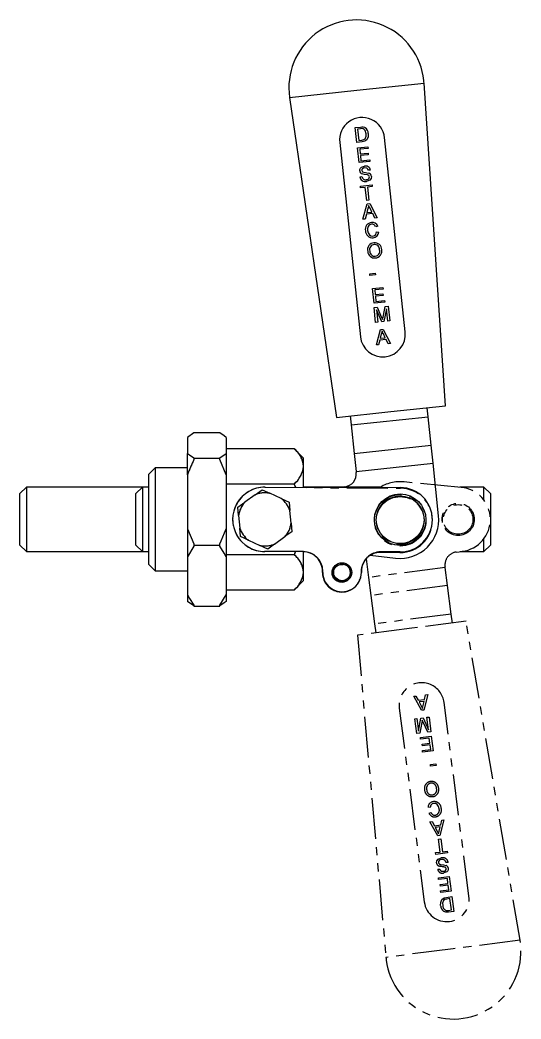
# Model space of a CAD drawing. Extents: x 264 to 533, y -36 to 356.
# Drawn here: x 263.9 to 341.7, y -36 to 119.2 of the extents above; entities that cross this region are included whole.
import ezdxf

# ---------------------------------------------------------------- set-up
doc = ezdxf.new("R2010")
doc.units = 0
doc.header["$MEASUREMENT"] = 0
doc.linetypes.add('PHANTOM', pattern=[12.7, 6.35, -1.27, 1.27, -1.27, 1.27, -1.27])
doc.layers.get('0').update_dxf_attribs({"linetype": 'CONTINUOUS'})

msp = doc.modelspace()

# ---------------------------------------------------------------- linework, layer by layer
at = {"color": 7, "linetype": 'CONTINUOUS'}
for p, q in [((316.19, 108.27), (326.62, 109.38)), ((329.93, 59.27), (326.62, 109.38)), ((305.75, 107.17), (316.19, 108.27)), ((305.75, 107.17), (313.03, 57.47)), ((315.95, 102.48), (316.74, 102.56)), ((316.2, 100.18), (315.95, 102.48)), ((316.77, 102.3), (316.3, 102.25)), ((316.3, 102.25), (316.49, 100.48)), ((323.69, 70.73), (320.49, 100.91)), ((313.53, 100.17), (316.73, 69.99)), ((317.02, 100.27), (316.2, 100.18)), ((316.29, 99.33), (317.91, 99.5)), ((316.53, 97.03), (316.29, 99.33)), ((316.49, 100.48), (316.97, 100.53)), ((317.91, 99.5), (317.93, 99.24)), ((317.93, 99.24), (316.64, 99.1)), ((316.64, 99.1), (316.71, 98.39)), ((316.71, 98.39), (317.92, 98.52)), ((317.95, 98.26), (316.74, 98.13)), ((316.74, 98.13), (316.83, 97.33)), ((317.92, 98.52), (317.95, 98.26)), ((318.21, 97.21), (316.53, 97.03)), ((316.83, 97.33), (318.18, 97.48)), ((318.18, 97.48), (318.21, 97.21)), ((316.64, 94.84), (316.97, 94.88)), ((318.29, 95.88), (317.97, 95.85)), ((316.74, 93.37), (318.54, 93.56)), ((316.77, 93.11), (316.74, 93.37)), ((317.5, 93.18), (316.77, 93.11)), ((317.72, 91.15), (317.5, 93.18)), ((318.56, 93.3), (317.83, 93.22)), ((317.83, 93.22), (318.04, 91.18)), ((318.54, 93.56), (318.56, 93.3)), ((317.14, 88.23), (317.81, 90.63)), ((318.04, 91.18), (317.72, 91.15)), ((317.81, 90.63), (318.18, 90.67)), ((318.18, 90.67), (319.34, 88.47)), ((317.67, 89.01), (317.49, 88.27)), ((318.65, 89.11), (317.67, 89.01)), ((317.91, 89.94), (317.74, 89.28)), ((317.74, 89.28), (318.53, 89.36)), ((318.53, 89.36), (318.24, 89.94)), ((318.99, 88.43), (318.65, 89.11)), ((319.34, 88.47), (318.99, 88.43)), ((317.49, 88.27), (317.14, 88.23)), ((319.42, 87.15), (319.11, 87.05)), ((319.25, 86.27), (319.58, 86.23)), ((318.18, 79.75), (319.04, 79.84)), ((318.21, 79.48), (318.18, 79.75)), ((319.07, 79.58), (318.21, 79.48)), ((319.04, 79.84), (319.07, 79.58)), ((318.6, 77.48), (320.22, 77.65)), ((320.22, 77.65), (320.25, 77.39)), ((318.85, 75.18), (318.6, 77.48)), ((320.25, 77.39), (318.96, 77.25)), ((318.96, 77.25), (319.03, 76.54)), ((319.03, 76.54), (320.24, 76.67)), ((320.27, 76.41), (319.06, 76.28)), ((319.06, 76.28), (319.14, 75.48)), ((320.24, 76.67), (320.27, 76.41)), ((320.53, 75.36), (318.85, 75.18)), ((318.86, 74.51), (319.35, 74.56)), ((319.1, 72.21), (318.86, 74.51)), ((319.14, 75.48), (320.5, 75.63)), ((319.35, 74.56), (320.03, 73)), ((320.25, 73.05), (320.59, 74.69)), ((320.5, 75.63), (320.53, 75.36)), ((320.59, 74.69), (321.07, 74.74)), ((321.07, 74.74), (321.31, 72.44)), ((319.22, 74.19), (319.43, 72.24)), ((320.04, 72.31), (319.22, 74.19)), ((320.78, 74.35), (320.38, 72.34)), ((320.99, 72.41), (320.78, 74.35)), ((319.43, 72.24), (319.1, 72.21)), ((320.38, 72.34), (320.04, 72.31)), ((321.31, 72.44), (320.99, 72.41)), ((319.22, 68.71), (319.88, 71.1)), ((319.98, 70.42), (319.82, 69.76)), ((319.82, 69.76), (320.6, 69.84)), ((319.88, 71.1), (320.25, 71.14)), ((320.25, 71.14), (321.41, 68.94)), ((320.6, 69.84), (320.31, 70.42)), ((319.56, 68.74), (319.22, 68.71)), ((319.75, 69.48), (319.56, 68.74)), ((320.73, 69.58), (319.75, 69.48)), ((321.06, 68.9), (320.73, 69.58)), ((321.41, 68.94), (321.06, 68.9)), ((321.48, 58.37), (329.93, 59.27)), ((327.25, 57.56), (327.1, 58.97)), ((313.03, 57.47), (321.48, 58.37)), ((315.17, 57.7), (315.32, 56.29)), ((315.32, 56.29), (327.25, 57.56)), ((327.72, 53.14), (327.25, 57.56)), ((315.32, 56.29), (315.78, 51.88)), ((290.91, 55.05), (289.91, 54.35)), ((289.91, 54.35), (289.91, 51.87)), ((290.91, 55.11), (290.91, 55.05)), ((290.91, 55.11), (294.91, 55.11)), ((294.91, 55.05), (294.91, 55.11)), ((295.91, 54.35), (295.91, 51.87)), ((315.78, 51.88), (327.72, 53.14)), ((328.02, 50.33), (327.72, 53.14)), ((289.91, 48.56), (289.91, 51.87)), ((294.91, 51.17), (295.91, 51.87)), ((306.44, 52.59), (295.91, 52.59)), ((295.91, 51.87), (295.91, 48.56)), ((307.91, 51.12), (306.44, 52.59)), ((315.78, 51.88), (316.08, 49.06)), ((290.91, 51.17), (290.91, 51.11)), ((290.91, 51.11), (290.91, 50.9)), ((290.91, 51.11), (294.91, 51.11)), ((294.91, 51.11), (294.91, 51.17)), ((294.91, 50.9), (294.91, 51.11)), ((295.91, 48.56), (294.91, 50.9)), ((307.91, 49.85), (307.91, 51.12)), ((307.91, 46.61), (307.91, 49.85)), ((316.08, 49.06), (328.02, 50.33)), ((328.88, 42.2), (328.02, 50.33)), ((284.91, 49.62), (283.91, 48.62)), ((283.91, 41.62), (283.91, 48.62)), ((289.91, 49.62), (284.91, 49.62)), ((284.91, 49.62), (284.91, 41.62)), ((289.91, 48.56), (289.91, 40.17)), ((295.91, 48.56), (295.91, 40.17)), ((316.08, 49.06), (316.1, 48.89)), ((264.91, 46.62), (263.91, 45.62)), ((283.91, 46.62), (264.91, 46.62)), ((264.91, 46.62), (264.91, 41.62)), ((306.44, 47.11), (295.91, 47.11)), ((301.92, 46.62), (322.92, 46.57)), ((306.44, 47.11), (306.65, 46.61)), ((313.65, 46.62), (307.91, 46.62)), ((314.32, 46.69), (313.38, 46.59)), ((263.91, 41.62), (263.91, 45.62)), ((300.39, 45.45), (298.79, 44.31)), ((300.39, 45.45), (301.47, 46.22)), ((301.47, 46.22), (302.68, 45.67)), ((304.46, 44.85), (302.68, 45.67)), ((297.71, 43.54), (298.79, 44.31)), ((297.84, 42.22), (297.71, 43.54)), ((304.46, 44.85), (305.67, 44.3)), ((305.67, 44.3), (305.8, 42.98)), ((297.84, 42.22), (298.02, 40.26)), ((305.99, 41.03), (305.8, 42.98)), ((263.91, 37.62), (263.91, 41.62)), ((264.91, 41.62), (264.91, 36.62)), ((283.91, 34.62), (283.91, 41.62)), ((284.91, 41.62), (284.91, 33.62)), ((305.99, 41.03), (306.11, 39.71)), ((289.91, 40.17), (290.91, 37.83)), ((289.91, 40.17), (289.91, 35.83)), ((295.91, 40.17), (295.91, 35.83)), ((298.15, 38.94), (298.02, 40.26)), ((299.36, 38.39), (298.15, 38.94)), ((303.43, 37.79), (305.03, 38.94)), ((306.11, 39.71), (305.03, 38.94)), ((263.91, 37.62), (264.91, 36.62)), ((290.91, 37.48), (289.91, 35.83)), ((290.91, 37.83), (290.91, 37.62)), ((290.91, 37.62), (290.91, 37.48)), ((290.91, 37.62), (294.91, 37.62)), ((294.91, 37.62), (294.91, 37.83)), ((294.91, 37.48), (294.91, 37.62)), ((299.36, 38.39), (301.15, 37.57)), ((302.35, 37.02), (301.15, 37.57)), ((303.43, 37.79), (302.35, 37.02)), ((264.91, 36.62), (283.91, 36.62)), ((289.91, 35.83), (289.91, 29.93)), ((306.44, 36.14), (295.91, 36.14)), ((295.91, 35.83), (295.91, 29.93)), ((307.9, 36.61), (301.9, 36.62)), ((306.65, 36.61), (306.44, 36.14)), ((307.91, 33.39), (307.91, 36.61)), ((318.23, 36.08), (322.21, 35.61)), ((322.9, 36.57), (319.9, 36.58)), ((283.91, 34.62), (284.91, 33.62)), ((284.91, 33.62), (289.91, 33.62)), ((307.91, 32.12), (307.91, 33.39)), ((310.89, 33.4), (310.89, 33.6)), ((316.89, 33.59), (316.89, 33.39)), ((306.44, 30.65), (307.91, 32.12)), ((289.91, 29.93), (289.91, 28.89)), ((294.91, 28.28), (295.91, 29.93)), ((306.44, 30.65), (295.91, 30.65)), ((295.91, 29.93), (295.91, 28.89)), ((290.91, 28.19), (289.91, 28.89)), ((290.91, 28.28), (290.91, 28.13)), ((290.91, 28.13), (294.91, 28.13)), ((294.91, 28.13), (294.91, 28.28))]:
    msp.add_line(p, q, dxfattribs=at)
at = {"color": 7, "linetype": 'PHANTOM'}
for p, q in [((290.91, 55.05), (289.91, 54.35)), ((289.91, 54.35), (289.91, 51.87)), ((290.91, 55.11), (290.91, 55.05)), ((290.91, 55.11), (294.91, 55.11)), ((294.91, 55.05), (294.91, 55.11)), ((295.91, 54.35), (295.91, 51.87)), ((289.91, 48.56), (289.91, 51.87)), ((294.91, 51.17), (295.91, 51.87)), ((306.44, 52.59), (295.91, 52.59)), ((295.91, 51.87), (295.91, 48.56)), ((307.91, 51.12), (306.44, 52.59)), ((290.91, 51.17), (290.91, 51.11)), ((290.91, 51.11), (290.91, 50.9)), ((290.91, 51.11), (294.91, 51.11)), ((294.91, 51.11), (294.91, 51.17)), ((294.91, 50.9), (294.91, 51.11)), ((295.91, 48.56), (294.91, 50.9)), ((307.91, 49.85), (307.91, 51.12)), ((307.91, 46.58), (307.91, 49.85)), ((284.91, 49.62), (283.91, 48.62)), ((283.91, 41.62), (283.91, 48.62)), ((289.91, 49.62), (284.91, 49.62)), ((284.91, 49.62), (284.91, 41.62)), ((289.91, 48.56), (289.91, 40.17)), ((295.91, 48.56), (295.91, 40.17)), ((282.91, 46.62), (281.91, 45.62)), ((283.91, 46.62), (282.91, 46.62)), ((282.91, 46.62), (282.91, 41.62)), ((306.44, 47.11), (295.91, 47.11)), ((301.95, 46.62), (322.95, 46.47)), ((306.44, 47.11), (306.66, 46.59)), ((319.83, 46.62), (307.91, 46.62)), ((332.38, 46.6), (323.48, 47.45)), ((335.91, 46.62), (332.15, 46.62)), ((336.91, 45.62), (335.91, 46.62)), ((335.91, 44.62), (335.91, 46.62)), ((281.91, 41.62), (281.91, 45.62)), ((300.39, 45.45), (298.79, 44.31)), ((300.39, 45.45), (301.47, 46.22)), ((301.47, 46.22), (302.68, 45.67)), ((304.46, 44.85), (302.68, 45.67)), ((336.91, 45.62), (336.91, 41.62)), ((297.71, 43.54), (298.79, 44.31)), ((297.84, 42.22), (297.71, 43.54)), ((304.46, 44.85), (305.67, 44.3)), ((305.67, 44.3), (305.8, 42.98)), ((297.84, 42.22), (298.02, 40.26)), ((305.99, 41.03), (305.8, 42.98)), ((281.91, 37.62), (281.91, 41.62)), ((282.91, 41.62), (282.91, 36.62)), ((283.91, 34.62), (283.91, 41.62)), ((284.91, 41.62), (284.91, 33.62)), ((305.99, 41.03), (306.11, 39.71)), ((336.91, 41.62), (336.91, 37.62)), ((289.91, 40.17), (290.91, 37.83)), ((289.91, 40.17), (289.91, 35.83)), ((295.91, 40.17), (295.91, 35.83)), ((298.15, 38.94), (298.02, 40.26)), ((299.36, 38.39), (298.15, 38.94)), ((303.43, 37.79), (305.03, 38.94)), ((306.11, 39.71), (305.03, 38.94)), ((281.91, 37.62), (282.91, 36.62)), ((290.91, 37.48), (289.91, 35.83)), ((290.91, 37.83), (290.91, 37.62)), ((290.91, 37.62), (290.91, 37.48)), ((290.91, 37.62), (294.91, 37.62)), ((294.91, 37.62), (294.91, 37.83)), ((294.91, 37.48), (294.91, 37.62)), ((299.36, 38.39), (301.15, 37.57)), ((302.35, 37.02), (301.15, 37.57)), ((303.43, 37.79), (302.35, 37.02)), ((335.91, 36.62), (335.91, 38.62)), ((335.91, 36.62), (336.91, 37.62)), ((282.91, 36.62), (283.91, 36.62)), ((289.91, 35.83), (289.91, 29.93)), ((306.44, 36.14), (295.91, 36.14)), ((295.91, 35.83), (295.91, 29.93)), ((307.88, 36.58), (301.88, 36.62)), ((306.64, 36.59), (306.44, 36.14)), ((307.91, 33.39), (307.91, 36.58)), ((322.87, 36.47), (319.87, 36.49)), ((331.61, 36.54), (332.55, 36.66)), ((332.23, 36.62), (335.91, 36.62)), ((283.91, 34.62), (284.91, 33.62)), ((317.63, 35.51), (318, 32.6)), ((329.9, 34.13), (329.88, 34.3)), ((284.91, 33.62), (289.91, 33.62)), ((307.91, 32.12), (307.91, 33.39)), ((310.85, 33.36), (310.85, 33.56)), ((316.85, 33.52), (316.85, 33.32)), ((329.9, 34.13), (318, 32.6)), ((318, 32.6), (318.36, 29.8)), ((330.26, 31.33), (329.9, 34.13)), ((306.44, 30.65), (307.91, 32.12)), ((330.26, 31.33), (318.36, 29.8)), ((330.83, 26.92), (330.26, 31.33)), ((289.91, 29.93), (289.91, 28.89)), ((294.91, 28.28), (295.91, 29.93)), ((306.44, 30.65), (295.91, 30.65)), ((295.91, 29.93), (295.91, 28.89)), ((318.36, 29.8), (318.93, 25.39)), ((290.91, 28.19), (289.91, 28.89)), ((290.91, 28.28), (290.91, 28.13)), ((290.91, 28.13), (294.91, 28.13)), ((294.91, 28.13), (294.91, 28.28)), ((330.83, 26.92), (318.93, 25.39)), ((331.01, 25.52), (330.83, 26.92)), ((318.93, 25.39), (319.11, 23.99)), ((333.14, 25.79), (324.71, 24.71)), ((341.52, -23.73), (333.14, 25.79)), ((324.71, 24.71), (316.28, 23.63)), ((316.28, 23.63), (320.7, -26.4)), ((325.02, 14.14), (325.36, 14.19)), ((326.23, 11.97), (325.02, 14.14)), ((325.36, 14.19), (325.71, 13.52)), ((327.21, 14.42), (326.59, 12.01)), ((326.69, 13.64), (326.86, 14.38)), ((326.86, 14.38), (327.21, 14.42)), ((325.71, 13.52), (326.69, 13.64)), ((326.63, 13.36), (325.85, 13.26)), ((325.85, 13.26), (326.15, 12.69)), ((326.48, 12.7), (326.63, 13.36)), ((333.59, -16.91), (329.72, 13.2)), ((322.78, 12.31), (326.65, -17.8)), ((326.59, 12.01), (326.23, 11.97)), ((327.07, 10.89), (327.4, 10.93)), ((327.32, 8.95), (327.07, 10.89)), ((327.4, 10.93), (327.69, 8.64)), ((325.19, 10.65), (325.51, 10.69)), ((325.49, 8.35), (325.19, 10.65)), ((325.51, 10.69), (325.76, 8.75)), ((325.76, 8.75), (326.13, 10.77)), ((326.27, 10.06), (325.97, 8.41)), ((326.13, 10.77), (326.46, 10.81)), ((326.46, 10.81), (327.32, 8.95)), ((327.2, 8.57), (326.48, 10.12)), ((325.97, 8.41), (325.49, 8.35)), ((326.04, 7.74), (327.72, 7.96)), ((327.69, 8.64), (327.2, 8.57)), ((327.72, 7.96), (328.01, 5.67)), ((326.08, 7.48), (326.04, 7.74)), ((327.43, 7.65), (326.08, 7.48)), ((326.33, 6.7), (327.53, 6.86)), ((326.36, 6.44), (326.33, 6.7)), ((327.56, 6.59), (326.36, 6.44)), ((327.53, 6.86), (327.43, 7.65)), ((327.65, 5.89), (327.56, 6.59)), ((326.36, 5.72), (327.65, 5.89)), ((326.4, 5.46), (326.36, 5.72)), ((328.01, 5.67), (326.4, 5.46)), ((327.6, 3.56), (328.45, 3.67)), ((327.63, 3.3), (327.6, 3.56)), ((328.48, 3.41), (327.63, 3.3)), ((328.45, 3.67), (328.48, 3.41)), ((327.56, -3.14), (327.23, -3.1)), ((327.4, -4.02), (327.72, -3.91)), ((327.52, -5.33), (327.87, -5.29)), ((328.73, -7.51), (327.52, -5.33)), ((327.87, -5.29), (328.22, -5.96)), ((328.22, -5.96), (329.2, -5.83)), ((329.13, -6.11), (328.35, -6.21)), ((328.98, -6.78), (329.13, -6.11)), ((329.71, -5.05), (329.09, -7.46)), ((329.2, -5.83), (329.37, -5.1)), ((329.37, -5.1), (329.71, -5.05)), ((328.35, -6.21), (328.65, -6.79)), ((329.09, -7.46), (328.73, -7.51)), ((328.88, -8.02), (329.2, -7.98)), ((329.14, -10.05), (328.88, -8.02)), ((329.2, -7.98), (329.46, -10.01)), ((328.4, -10.14), (329.14, -10.05)), ((328.43, -10.41), (328.4, -10.14)), ((330.23, -10.18), (328.43, -10.41)), ((329.46, -10.01), (330.19, -9.91)), ((330.19, -9.91), (330.23, -10.18)), ((330.36, -11.65), (330.03, -11.69)), ((328.73, -12.72), (329.06, -12.68)), ((328.84, -14.05), (330.52, -13.83)), ((330.52, -13.83), (330.81, -16.13)), ((328.88, -14.31), (328.84, -14.05)), ((330.23, -14.14), (328.88, -14.31)), ((329.13, -15.09), (330.33, -14.93)), ((329.16, -15.35), (329.13, -15.09)), ((330.37, -15.2), (329.16, -15.35)), ((330.33, -14.93), (330.23, -14.14)), ((330.46, -15.9), (330.37, -15.2)), ((329.16, -16.07), (330.46, -15.9)), ((329.2, -16.33), (329.16, -16.07)), ((330.81, -16.13), (329.2, -16.33)), ((330.1, -17.08), (330.92, -16.97)), ((330.92, -16.97), (331.22, -19.27)), ((330.63, -17.28), (330.16, -17.34)), ((330.86, -19.04), (330.63, -17.28)), ((330.39, -19.1), (330.86, -19.04)), ((331.22, -19.27), (330.43, -19.37)), ((341.52, -23.73), (331.11, -25.07)), ((331.11, -25.07), (320.7, -26.4))]:
    msp.add_line(p, q, dxfattribs=at)
at = {"color": 7, "linetype": 'CONTINUOUS', "flags": 128}
for points in [[(316.74, 102.56), (316.97, 102.58), (317.15, 102.57)], [(317.15, 102.57), (317.35, 102.52), (317.5, 102.44)], [(317.15, 102.29), (316.94, 102.31), (316.77, 102.3)], [(317.96, 101.54), (317.94, 101.04), (317.73, 100.58), (317.41, 100.35), (317.02, 100.27)], [(317.63, 101.51), (317.48, 102.03), (317.34, 102.19), (317.15, 102.29)], [(317.49, 100.75), (317.64, 101.16), (317.63, 101.51)], [(316.97, 100.53), (317.28, 100.6), (317.49, 100.75)], [(316.63, 95.76), (316.65, 95.97), (316.74, 96.16), (316.89, 96.31), (317.37, 96.47)], [(317.41, 96.21), (317.22, 96.17), (317.06, 96.08), (316.98, 95.96), (316.96, 95.81)], [(317.97, 95.85), (317.89, 96.04), (317.73, 96.17), (317.41, 96.21)], [(316.96, 95.81), (316.99, 95.69), (317.06, 95.62)], [(317.85, 95.13), (317.39, 95.21), (317.03, 95.3)], [(317.65, 94.39), (317.85, 94.43), (318.03, 94.54), (318.11, 94.68), (318.13, 94.84)], [(318.45, 94.89), (318.4, 94.56), (318.19, 94.3), (317.69, 94.12)], [(318.02, 90.38), (317.98, 90.13), (317.91, 89.94)], [(318.24, 89.94), (318.12, 90.19), (318.02, 90.38)], [(317.86, 86.49), (317.94, 86.12), (318.13, 85.81), (318.38, 85.66), (318.67, 85.63)], [(318.67, 85.63), (318.92, 85.71), (319.12, 85.88), (319.25, 86.27)], [(320.03, 73), (320.11, 72.82), (320.17, 72.67)], [(320.17, 72.67), (320.21, 72.88), (320.25, 73.05)], [(320.1, 70.86), (320.05, 70.61), (319.98, 70.42)], [(320.31, 70.42), (320.19, 70.66), (320.1, 70.86)], [(295.91, 54.35), (295.61, 54.59), (294.91, 55.05)], [(289.91, 51.87), (290.21, 51.63), (290.91, 51.17)], [(294.91, 37.83), (295.13, 38.27), (295.91, 40.17)], [(295.91, 35.83), (295.61, 36.39), (294.91, 37.48)], [(289.91, 29.93), (290.21, 29.36), (290.91, 28.28)], [(295.91, 28.89), (295.61, 28.65), (294.91, 28.19)]]:
    msp.add_lwpolyline(points, dxfattribs=at)
at = {"color": 7, "linetype": 'PHANTOM', "flags": 128}
for points in [[(295.91, 54.35), (295.61, 54.59), (294.91, 55.05)], [(289.91, 51.87), (290.21, 51.63), (290.91, 51.17)], [(329.45, 42.07), (329.45, 42.04), (329.41, 41.62)], [(329.41, 41.62), (329.45, 41.2), (329.47, 41.12)], [(294.91, 37.83), (295.13, 38.27), (295.91, 40.17)], [(295.91, 35.83), (295.61, 36.39), (294.91, 37.48)], [(289.91, 29.93), (290.21, 29.36), (290.91, 28.28)], [(295.91, 28.89), (295.61, 28.65), (294.91, 28.19)], [(326.15, 12.69), (326.27, 12.45), (326.37, 12.26)], [(326.37, 12.26), (326.42, 12.51), (326.48, 12.7)], [(326.34, 10.44), (326.3, 10.23), (326.27, 10.06)], [(326.48, 10.12), (326.4, 10.3), (326.34, 10.44)], [(328.13, -2.48), (327.88, -2.56), (327.68, -2.74), (327.56, -3.14)], [(328.96, -3.32), (328.87, -2.96), (328.67, -2.64), (328.42, -2.5), (328.13, -2.48)], [(328.65, -6.79), (328.78, -7.03), (328.88, -7.22)], [(328.88, -7.22), (328.92, -6.97), (328.98, -6.78)], [(328.55, -11.74), (328.59, -11.41), (328.8, -11.14), (329.29, -10.95)], [(329.34, -11.21), (329.14, -11.26), (328.97, -11.38), (328.88, -11.52), (328.87, -11.68)], [(329.15, -11.96), (329.62, -12.03), (329.98, -12.11)], [(329.06, -12.68), (329.14, -12.87), (329.3, -13), (329.62, -13.03)], [(329.62, -13.03), (329.81, -12.99), (329.97, -12.89), (330.05, -12.77), (330.06, -12.62)], [(330.38, -12.56), (330.37, -12.77), (330.29, -12.97), (330.14, -13.12), (329.67, -13.29)], [(330.06, -12.62), (330.02, -12.5), (329.96, -12.43)], [(329.19, -18.37), (329.2, -17.87), (329.4, -17.41), (329.72, -17.17), (330.1, -17.08)], [(329.64, -17.57), (329.5, -17.99), (329.51, -18.34)], [(330.16, -17.34), (329.84, -17.42), (329.64, -17.57)], [(330.02, -19.38), (329.82, -19.34), (329.67, -19.26)], [(330.01, -19.1), (330.23, -19.12), (330.39, -19.1)], [(330.43, -19.37), (330.2, -19.39), (330.02, -19.38)]]:
    msp.add_lwpolyline(points, dxfattribs=at)
at = {"color": 7, "linetype": 'CONTINUOUS'}
for centre, radius in [((322.91, 41.57), 4), ((322.91, 41.57), 3.7), ((313.89, 33.39), 1.5), ((313.89, 33.39), 1.3)]:
    msp.add_circle(centre, radius, dxfattribs=at)
at = {"color": 7, "linetype": 'PHANTOM'}
for centre, radius in [((322.91, 41.47), 4), ((322.91, 41.47), 3.7), ((331.91, 41.62), 2.5), ((331.91, 41.62), 2.3), ((313.85, 33.34), 1.5), ((313.85, 33.34), 1.3)]:
    msp.add_circle(centre, radius, dxfattribs=at)
at = {"color": 7, "linetype": 'CONTINUOUS'}
for centre, radius, start, end in [((316.14, 108.69), 10.5, 6.0549, 188.3277), ((316.14, 108.69), 10.5, 3.782, 6.0549), ((317.01, 100.54), 3.5, 6.0549, 186.0549), ((316.73, 101.48), 1.23, 2.6889, 51.3188), ((317.57, 95.77), 0.733, 9.2714, 105.8517), ((317.17, 95.82), 0.54, 186.3395, 254.4394), ((317.48, 94.93), 0.84, 186.043, 284.8731), ((317.54, 94.95), 0.578, 187.3723, 280.9687), ((319.75, 105.3), 10.05, 254.4703, 259.9484), ((317.8, 94.8), 0.334, 7.7759, 80.9031), ((317.87, 94.83), 0.589, 5.9675, 77.4597), ((318.55, 86.68), 1.05, 94.567, 192.8373), ((318.6, 86.7), 0.772, 98.8458, 195.7003), ((318.6, 86.86), 0.873, 19.3146, 98.751), ((318.56, 86.9), 0.567, 15.3252, 98.2057), ((318.6, 86.43), 1.07, 178.7437, 276.7699), ((318.66, 86.29), 0.924, 274.0366, 356.468), ((318.93, 83.5), 1.09, 94.9621, 192.9902), ((318.97, 83.52), 0.806, 97.4252, 196.5346), ((318.96, 83.49), 1.09, 1.0263, 96.3705), ((318.93, 83.52), 0.796, 357.0389, 94.7216), ((318.96, 83.31), 1.09, 182.742, 276.3987), ((318.98, 83.27), 0.786, 178.8255, 275.3069), ((318.94, 83.29), 0.808, 278.0507, 13.8982), ((318.99, 83.3), 1.08, 274.7419, 11.6514), ((320.21, 70.36), 3.5, 186.0549, 6.0549), ((304.13, 49.59), 3.79, 3.9739, 52.3996), ((309.07, 41.76), 20.33, 153.2766, 160.4561), ((303.82, 50.28), 4.11, 309.5827, 354.0437), ((314.11, 48.68), 2, 276.0549, 6.0549), ((301.91, 41.62), 5, 89.8611, 269.8611), ((322.91, 41.57), 5, 269.8611, 89.8611), ((301.91, 41.62), 4.12, 79.297, 111.7075), ((301.91, 41.62), 4.12, 139.297, 171.7075), ((301.91, 41.62), 4.12, 19.297, 51.7075), ((322.91, 41.57), 6, 263.2969, 6.0549), ((301.91, 41.62), 4.12, 319.297, 351.7075), ((301.91, 41.62), 4.12, 199.297, 231.7075), ((301.91, 41.62), 4.12, 259.297, 291.7075), ((304.13, 33.13), 3.79, 3.9739, 52.3996), ((307.89, 33.61), 3, 359.8611, 89.8611), ((319.89, 33.58), 3, 89.8611, 179.8611), ((303.82, 33.82), 4.11, 309.5827, 354.0437), ((313.89, 33.39), 3, 179.8611, 359.8611)]:
    msp.add_arc(centre, radius, start, end, dxfattribs=at)
at = {"color": 7, "linetype": 'PHANTOM'}
for centre, radius, start, end in [((304.13, 49.59), 3.79, 3.9739, 52.3996), ((309.07, 41.76), 20.33, 153.2766, 160.4561), ((303.82, 50.28), 4.11, 309.5827, 354.0437), ((301.91, 41.62), 5, 89.595, 269.595), ((322.91, 41.47), 6, 84.566, 123.1523), ((331.91, 41.62), 5, 277.324, 84.566), ((301.91, 41.62), 4.12, 79.297, 111.7075), ((322.91, 41.47), 5, 269.595, 89.595), ((301.91, 41.62), 4.12, 139.297, 171.7075), ((301.91, 41.62), 4.12, 19.297, 51.7075), ((301.91, 41.62), 4.12, 319.297, 351.7075), ((301.91, 41.62), 4.12, 199.297, 231.7075), ((301.91, 41.62), 4.12, 259.297, 291.7075), ((304.13, 33.13), 3.79, 3.9739, 52.3996), ((307.85, 33.58), 3, 359.595, 89.595), ((319.85, 33.49), 3, 89.595, 179.595), ((331.86, 34.56), 2, 97.324, 187.324), ((303.82, 33.82), 4.11, 309.5827, 354.0437), ((313.85, 33.34), 3, 179.595, 359.595), ((326.25, 12.75), 3.5, 7.324, 187.324), ((327.75, -0.16), 1.08, 96.011, 192.9205), ((327.8, -0.15), 0.808, 99.3198, 195.1673), ((327.78, -0.17), 1.09, 4.0111, 97.6678), ((327.76, -0.13), 0.786, 0.0946, 96.576), ((327.79, -0.35), 1.09, 182.2954, 277.6396), ((327.82, -0.38), 0.796, 178.3081, 275.9908), ((327.78, -0.38), 0.806, 278.6943, 17.8037), ((327.82, -0.36), 1.09, 276.2313, 14.2593), ((328.15, -3.14), 0.924, 95.3057, 177.7372), ((328.21, -3.28), 1.07, 0.0128, 98.039), ((328.22, -3.71), 0.873, 200.5837, 280.0201), ((328.26, -3.75), 0.567, 196.5943, 279.4749), ((328.22, -3.55), 0.772, 280.1149, 16.9694), ((328.27, -3.53), 1.05, 275.8361, 14.1064), ((329.13, -11.66), 0.589, 187.2366, 258.7288), ((329.2, -11.63), 0.334, 189.045, 262.1723), ((327.48, -22.17), 10.05, 75.7394, 81.2175), ((329.52, -11.76), 0.84, 7.3122, 106.1423), ((329.46, -11.78), 0.578, 8.6415, 102.2379), ((329.85, -12.63), 0.54, 7.6087, 75.7086), ((329.45, -12.59), 0.733, 190.5405, 287.1208), ((330.12, -17.35), 3.5, 187.324, 7.324), ((330.42, -18.29), 1.23, 183.9581, 232.5879), ((330.32, -18.36), 0.802, 178.1747, 247.6023), ((331.16, -25.48), 10.5, 187.324, 9.5968), ((331.16, -25.48), 10.5, 185.0512, 187.324)]:
    msp.add_arc(centre, radius, start, end, dxfattribs=at)

doc.saveas('drawing.dxf')
